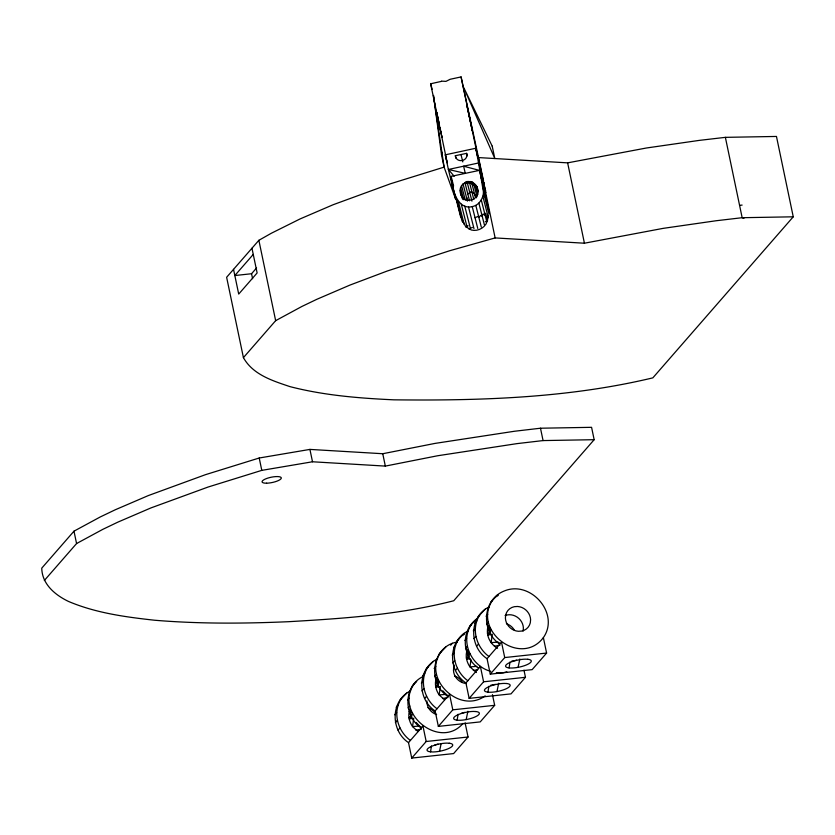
<?xml version="1.0" encoding="UTF-8"?>
<svg xmlns="http://www.w3.org/2000/svg" width="835" height="835" viewBox="0 0 835 835"><rect width="100%" height="100%" fill="white"/><g stroke="black" fill="none" stroke-linecap="round" stroke-linejoin="round"><path stroke-width="1.25" d="M441.496 81.36L430.62 83.782L447.247 162.929L445.285 154.83L475.72 148.265L477.683 156.375L461.077 76.924L450.169 79.273L445.984 81.36L441.496 81.141M426.977 700.93L426.862 702.026A13.13 11.878 41.1 0 0 436.621 714.603M523.065 631.156L523.378 627.972A13.13 11.878 41.1 0 0 505.06 615.583M413.763 718.183L412.542 726.586L417.97 731.554M440.379 686.506L439.158 694.908L444.585 699.876M471.003 659.681L469.948 666.883L476.409 672.53M461.118 195.275C455.117 180.704 477.359 176.018 478.079 191.685M445.285 154.83L448.395 169.474L465.283 173.367L463.613 166.196L479.415 170.382L481.304 177.855L482.411 177.636L479.415 170.382L451.15 176.362C451.745 188.971 457.768 213.51 475.804 205.389C480.501 202.717 483.235 197.54 483.486 192.227C480.918 177.563 478.779 162.856 475.72 148.265M430.536 751.865L431.465 745.958M457.152 720.188L458.071 714.269M487.953 692.163L488.872 686.245M509.079 667.916L509.997 662.009M462.788 221.087L465.763 226.776L471.326 230.001A13.621 12.786 -51.3 0 0 483.945 226.535L486.158 223.853L488.266 217.413L482.86 196.288M465.085 722.734L468.059 737.002L453.614 753.577L411.738 758.076L408.513 742.628C390.582 730.802 390.363 701.223 409.943 691.171M408.513 742.628L410.413 740.436C397.575 731.199 392.147 711.963 401.541 698.446M410.413 740.436L421.247 728.005C403.576 716.367 402.961 686.798 422.468 676.809M463.112 723.34C439.982 750.488 393.462 712.798 414.066 684.074M492.441 694.626L494.675 705.324L480.229 721.899L438.354 726.398L435.118 710.94C416.696 698.864 417.208 668.365 437.644 658.867M435.118 710.94L437.018 708.758C424.19 699.521 418.763 680.285 428.157 666.758M437.018 708.758L447.852 696.327C426.768 682.999 431.664 646.196 457.309 642.021M485.208 695.868C459.553 714.697 422.092 678.594 440.682 652.396M523.983 670.171L525.466 677.3L511.02 693.875L469.145 698.373L465.92 682.915C447.497 670.839 448.009 640.341 468.435 630.842M465.92 682.915L467.819 680.734C454.981 671.497 449.554 652.26 458.947 638.733M467.819 680.734L478.653 668.303C462.287 657.228 460.158 630.968 476.618 618.985L469.792 626.313M490.813 671.35C471.556 666.528 459.574 641.384 471.472 624.371M487.055 658.679L499.789 644.067C480.647 631.573 482.296 599.457 504.267 590.992C530.538 579.908 560.202 613.621 543.376 637.606L546.601 653.064L532.156 669.628L490.281 674.137L487.055 658.679C469.124 646.864 468.905 617.274 488.485 607.233M488.945 656.498C476.117 647.25 470.689 628.014 480.083 614.497M543.376 637.606C520.685 667.697 471.702 630.54 492.608 600.135M439.534 751.281L441.037 744.121M466.149 719.603L467.903 711.253M496.94 691.578L498.693 683.228M518.076 667.332L519.829 658.992M409.494 710.867C407.751 716.2 409.484 722.066 412.542 726.586L419.525 726.053L421.581 727.41M436.413 678.093C434.273 683.719 435.818 690.075 439.158 694.908L446.14 694.376L448.197 695.732M467.203 650.068C465.074 655.694 466.608 662.051 469.948 666.883L476.931 666.351M497.545 648.284C490.239 644.276 485.552 635.091 488.037 626.918M453.321 188.47L455.545 198.907L444.095 167.125L441.517 154.767L442.32 152.325M410.152 713.768L410.455 713.038L409.348 711.441L410.142 710.533L408.106 707.84L409.818 706.024M436.768 682.091L437.06 681.36L435.964 679.763L436.757 678.855L434.722 676.162L436.434 674.346M467.558 654.066L467.861 653.335L466.755 651.738L467.548 650.83L465.512 648.137L467.224 646.321M488.694 629.82L488.997 629.089L487.89 627.492L488.684 626.594L486.648 623.891L488.36 622.085M485.093 215.012L485.417 213.29L485.052 214.866L483.235 214.01L482.202 216.192L480.657 215.43L478.852 217.434L477.589 216.557L475.063 217.758M487.431 629.11L488.632 626.981M466.848 198.845L467.026 197.707M421.988 690.921L423.898 688.666M395.373 722.599L397.293 720.344M452.779 662.896L454.699 660.642M473.915 638.66L475.835 636.406M424.681 698.467L426.539 696.286M398.065 730.145L399.934 727.963M455.472 670.442L457.34 668.261M476.608 646.207L478.476 644.025M441.517 154.767L433.459 95.42L444.095 167.125L390.394 183.794L333.186 204.711L300.068 218.937L271.417 233.205L258.871 240.303L226.629 277.283L243.423 357.641C252.921 374.696 272.575 380.781 289.933 386.615C323.886 395.393 358.946 398.222 393.87 399.829C480.532 400.79 568.238 398.097 652.845 377.858L793.25 216.808L776.466 136.449L725.375 137.347L699.292 140.384L646.384 148.004L567.633 162.856L478.34 157.565L495.134 237.923L584.427 243.215L663.167 228.362L716.075 220.753L742.158 217.705L793.25 216.808M253.255 254.414L234.833 275.54L251.554 273.734L256.575 267.972M73.981 531.175L41.75 568.155C42.053 584.187 55.068 594.958 68.428 601.409C95.722 612.994 125.292 617.002 154.548 620.228C199.168 623.943 243.987 623.641 288.691 621.689C344.145 618.474 399.777 614.685 453.76 600.741L594.165 439.69L591.577 427.322L540.485 428.219L514.402 431.267L435.004 443.406L382.754 453.729L309.921 449.407L259.215 458.008L205.504 474.666L148.306 495.583L115.188 509.809L100.273 516.948L73.981 531.175L76.569 543.543L44.328 580.513M243.423 357.641L275.654 320.661L301.946 306.435L316.851 299.295L349.98 285.069L387.179 271.041L449.689 250.74L495.134 237.923M433.302 661.372L426.236 668.971M445.817 647L438.991 654.327M406.687 693.05L399.621 700.648M422.823 675.64L424.744 673.428M435.578 660.996L437.269 659.066M396.207 707.318L398.138 705.105M408.973 692.674L410.653 690.743M450.649 645.194L452.34 643.253M457.027 640.946L464.093 633.347M485.229 609.101L478.163 616.7M490.917 602.066L497.743 594.739M421.372 683.124L423.303 680.911M434.137 668.491L435.818 666.549M394.757 714.802L396.688 712.599M407.522 700.168L409.213 698.227M453.614 647.616L455.545 645.403M466.379 632.972L468.059 631.041M474.75 623.369L476.67 621.167M487.515 608.736L489.195 606.794M452.173 655.099L454.094 652.886M464.928 640.466L466.619 638.524M473.299 630.863L475.23 628.651M486.064 616.22L487.744 614.289M438.751 683.98L435.86 687.299L439.252 686.704M412.135 715.668L409.254 718.977L412.636 718.382M468.821 656.79L466.661 659.274L470.042 658.679M490.677 631.719L487.786 635.038L492.306 634.245L491.084 642.637L498.067 642.105L500.123 643.461M438.354 726.398L452.8 709.823L494.675 705.324M411.738 758.076L426.184 741.501L468.059 737.002M469.145 698.373L483.59 681.798L525.466 677.3M490.281 674.137L504.726 657.562L546.601 653.064M447.852 696.327L449.574 694.376L452.8 709.823M421.247 728.005L422.959 726.053L426.184 741.501M478.653 668.303L480.365 666.351L483.59 681.798M499.789 644.067L501.501 642.105L504.726 657.562M412.375 686.015L416.665 681.517M487.452 633.765L490.416 631.615M466.316 658.011L469.28 655.851M435.526 686.036L437.498 684.596M408.91 717.714L410.883 716.273M496.063 596.67L498.234 595.428M474.927 620.916L477.098 619.664M462.173 635.55L464.343 634.308M76.569 543.543L102.862 529.317L117.766 522.178L150.885 507.941L208.092 487.035L261.793 470.366L312.509 461.776L385.332 466.097L437.582 455.764L516.99 443.625L543.074 440.577L594.165 439.69M467.777 193.866L469.249 193.167L469.614 191.946L471.932 192.019L474.541 193.96L476.127 196.82M468.894 228.999L472.401 227.444M485.281 221.776L487.63 220.743M465.763 226.776L468.132 225.794M465.262 183.94C469.552 181.592 475.063 183.971 477.015 188.272M514.423 660.735L516.573 660.13M495.437 684.366L490.792 685.191M461.421 713.309L464.646 712.391M434.805 744.987L438.031 744.068M506.845 671.872L503.119 672.791L496.366 672.624M455.545 198.907L448.395 169.474L478.841 162.919L485.678 191.121M455.941 158.191L455.325 155.727L466.64 153.348L467.245 155.811M494.456 646.248L499.977 645.236M473.32 670.495L477.735 669.68M442.519 698.519L448.04 697.496M415.913 730.197L421.435 729.174M739.58 205.337L742.127 205.086M511.928 660.944L513.348 661.038M743.922 218.363L742.158 217.705L725.375 137.347M476.649 197.77L475.324 197.05L471.524 182.051M468.289 181.55L477.129 186.946M483.768 190.996L485.98 192.353M460.513 192.864C462.131 204.961 480.845 200.974 477.463 189.274M442.769 690.764L446.14 694.376M416.154 722.442L419.525 726.053M448.395 169.474L454.198 176.258M488.684 626.594L491.053 629.632L489.31 631.594L488.997 629.089M467.548 650.83L469.928 653.868L468.174 655.83L467.861 653.335M436.757 678.855L439.127 681.892L437.373 683.855L437.06 681.36M410.142 710.533L412.511 713.57L410.768 715.543L410.455 713.038M462.945 222.434L461.985 220.92L456.181 197.999M455.325 155.727C456.411 163.785 468.884 161.145 466.64 153.348M485.594 191.142L481.304 177.855L487.598 204.679M461.077 76.924L483.538 180.871M430.63 83.479L432.102 89.241M483.121 188.073L488.924 210.994L488.12 207.205M483.486 192.227L488.976 213.937M485.709 213.541L487.431 220.325M481.294 200.003L486.805 221.797M476.67 186.904L477.923 191.862M475.345 184.827L477.818 194.586M478.883 203.114L484.373 224.803M473.591 183.168L476.973 196.528M475.804 205.389L481.304 227.099M473.821 199.481L469.28 181.55A13.13 12.629 -16.5 0 0 465.846 181.717M467.026 181.696L471.952 201.162M472.255 206.694L477.756 228.435M464.897 182.479L469.531 200.786M463.049 183.846L467.412 201.11M468.487 206.944L473.988 228.654M461.598 185.704L465.262 200.181M460.659 187.938L463.415 198.793M462.621 197.31L463.237 199.722M464.751 206.099L470.251 227.809M460.294 190.38L462.423 198.824M461.306 204.241L467.109 227.151M458.384 201.475L464.187 224.396M451.15 176.362L453.593 186.017M454.856 194.064L460.659 216.975M460.983 154.538L462.82 161.927M436.747 112.464L437.237 114.656M437.446 115.595L437.853 117.474M438.093 118.56L439.325 124.238M439.794 127.348L442.07 137.524L441.757 135.823M439.544 126.189L437.227 115.303M483.809 182.145L484.352 184.702M451.745 181.018L453.081 187.311M440.066 127.724L440.515 129.874M567.633 162.856L584.427 243.215M540.485 428.219L543.074 440.577M440.744 130.959L441.329 133.715M382.754 453.729L385.332 466.097M309.921 449.407L312.509 461.776M258.871 240.303L275.654 320.661M251.961 248.225L257.128 272.951L238.706 294.077L233.539 269.35M251.554 273.734L252.587 278.681M259.215 458.008L261.793 470.366M436.611 112.276L437.039 114.385M488.078 215.065L488.172 217.016M470.387 181.519A13.13 12.629 -16.5 0 1 472.61 181.988M427.854 707.621A13.13 11.878 41.1 0 1 435.703 713.894M466.514 683.552A13.13 11.878 41.1 0 1 453.478 670.348L453.791 667.165A13.13 11.878 41.1 0 1 454.47 665.171M454.47 675.943A13.13 11.878 41.1 0 1 462.319 682.216M506.396 623.682A13.13 11.878 41.1 0 1 514.245 629.945M505.718 614.894L505.405 618.077A13.13 11.878 41.1 0 0 518.441 631.291L521.687 631.072A13.13 11.878 41.1 0 0 530.288 622.868L530.601 619.685A13.13 11.878 41.1 0 0 517.564 606.471L514.318 606.69A13.13 11.878 41.1 0 0 505.718 614.894M527.803 659.274L525.194 659.17A13.13 3.601 -11.8 0 0 505.655 665.631A13.13 3.601 -11.8 0 0 522.501 666.299A13.13 3.601 -11.8 0 0 527.803 659.274M506.668 683.51L504.058 683.416A13.13 3.601 -11.8 0 0 484.519 689.877A13.13 3.601 -11.8 0 0 501.365 690.535A13.13 3.601 -11.8 0 0 506.668 683.51M475.866 711.535L473.268 711.43A13.13 3.601 -11.8 0 0 453.718 717.902A13.13 3.601 -11.8 0 0 470.575 718.559A13.13 3.601 -11.8 0 0 475.866 711.535M449.261 743.223L446.652 743.119A13.13 3.601 -11.8 0 0 427.113 749.579A13.13 3.601 -11.8 0 0 443.959 750.237A13.13 3.601 -11.8 0 0 449.261 743.223M492.222 146.177L463.717 87.571L494.811 158.535L492.222 146.177M466.744 104.552L466.608 104.041L472.391 131.001L466.744 104.552M266.605 483.194A9.853 2.703 -11.8 0 0 281.322 478.1A9.853 2.703 -11.8 0 0 267.085 478.34A9.853 2.703 -11.8 0 0 266.605 483.194"/></g></svg>
